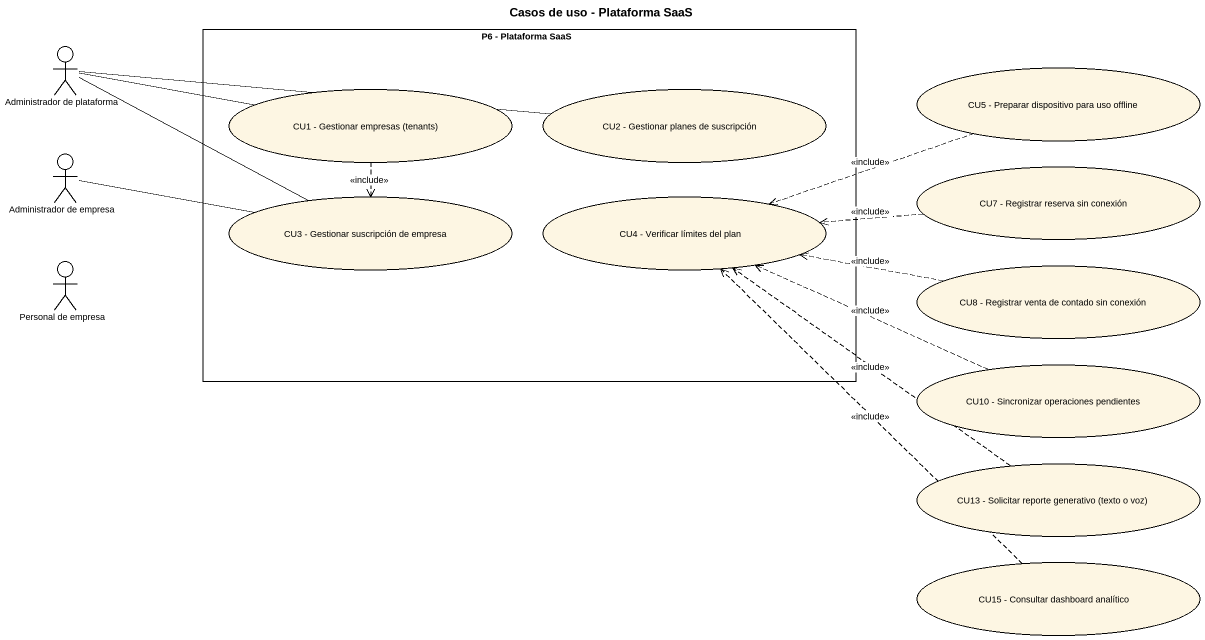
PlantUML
@startuml
title Casos de uso - Plataforma SaaS
rectangle "P6 - Plataforma SaaS" as P6_Plataforma_SaaS {
  usecase "CU1 - Gestionar empresas (tenants)" as CU1_Gestionar_empresas
  usecase "CU2 - Gestionar planes de suscripción" as CU2_Gestionar_planes_de
  usecase "CU3 - Gestionar suscripción de empresa" as CU3_Gestionar_suscripción
  usecase "CU4 - Verificar límites del plan" as CU4_Verificar_límites_del
}
actor "Administrador de plataforma" as Administrador_de_plataforma
usecase "CU5 - Preparar dispositivo para uso offline" as CU5_Preparar_dispositivo
actor "Administrador de empresa" as Administrador_de_empresa
usecase "CU7 - Registrar reserva sin conexión" as CU7_Registrar_reserva_sin
actor "Personal de empresa" as Personal_de_empresa
usecase "CU8 - Registrar venta de contado sin conexión" as CU8_Registrar_venta_de
usecase "CU10 - Sincronizar operaciones pendientes" as CU10_Sincronizar
usecase "CU13 - Solicitar reporte generativo (texto o voz)" as CU13_Solicitar_reporte
usecase "CU15 - Consultar dashboard analítico" as CU15_Consultar_dashboard
Administrador_de_plataforma -right- CU1_Gestionar_empresas
Administrador_de_plataforma -right- CU2_Gestionar_planes_de
Administrador_de_plataforma -right- CU3_Gestionar_suscripción
CU5_Preparar_dispositivo .left.> CU4_Verificar_límites_del : <<include>>
CU1_Gestionar_empresas ..> CU3_Gestionar_suscripción : <<include>>
Administrador_de_empresa -right- CU3_Gestionar_suscripción
CU7_Registrar_reserva_sin .left.> CU4_Verificar_límites_del : <<include>>
CU8_Registrar_venta_de .left.> CU4_Verificar_límites_del : <<include>>
CU10_Sincronizar .left.> CU4_Verificar_límites_del : <<include>>
CU13_Solicitar_reporte .up.> CU4_Verificar_límites_del : <<include>>
CU15_Consultar_dashboard .up.> CU4_Verificar_límites_del : <<include>>
@enduml
